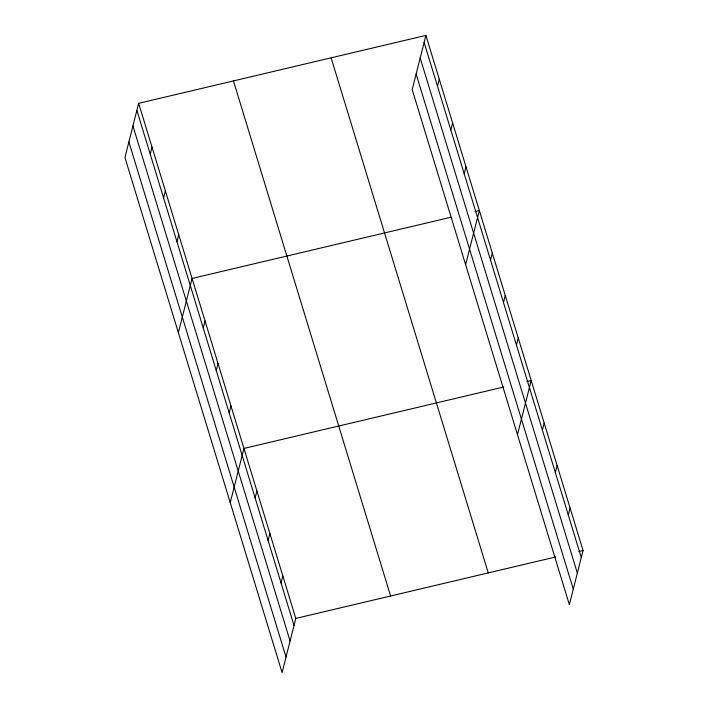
<?xml version="1.0" encoding="UTF-8"?>
<svg xmlns="http://www.w3.org/2000/svg" width="708" height="708" viewBox="0 0 708 708"><rect width="100%" height="100%" fill="white"/><g stroke="black" fill="none" stroke-linecap="round" stroke-linejoin="round"><path stroke-width="1.06" d="M138.653 103.333L124.944 157.512L282.094 672.6L295.802 618.42L138.653 103.333L425.906 35.4L583.056 550.488L569.347 604.667L412.198 89.58L425.906 35.4M150.229 154.158L152.008 147.114M163.583 197.939L165.371 190.894M176.947 241.729L178.726 234.675M178.372 332.645L192.08 278.456L450.899 217.259M203.267 328.008L205.046 320.954M216.232 370.496L218.011 363.452M229.197 412.994L230.976 405.941M230.233 502.618L243.941 448.438L503.813 386.984M255.128 497.981L256.907 490.936M268.093 540.478L269.872 533.425M281.049 582.976L282.837 575.923M437.482 86.234L439.27 79.181M450.837 130.015L452.624 122.962M464.2 173.796L465.979 166.752M465.625 264.712L479.343 210.533L475.13 211.524M490.52 260.075L492.308 253.021M503.485 302.564L505.264 295.519M516.451 345.061L518.229 338.017M517.486 434.694L531.195 380.506L526.982 381.506M542.381 430.048L544.16 423.003M555.346 472.546L557.125 465.501M568.312 515.043L570.09 507.99M295.802 618.42L555.674 556.966M578.843 551.488L583.056 550.488M424.127 42.445L581.277 557.532M420.189 58.003L577.339 573.091M416.136 74.03L573.285 589.118M331.114 57.817L488.263 572.905M233.445 80.916L390.595 596.003M136.874 110.377L294.015 625.465M132.936 125.936L290.085 641.023M128.883 141.954L286.023 657.042"/></g></svg>
